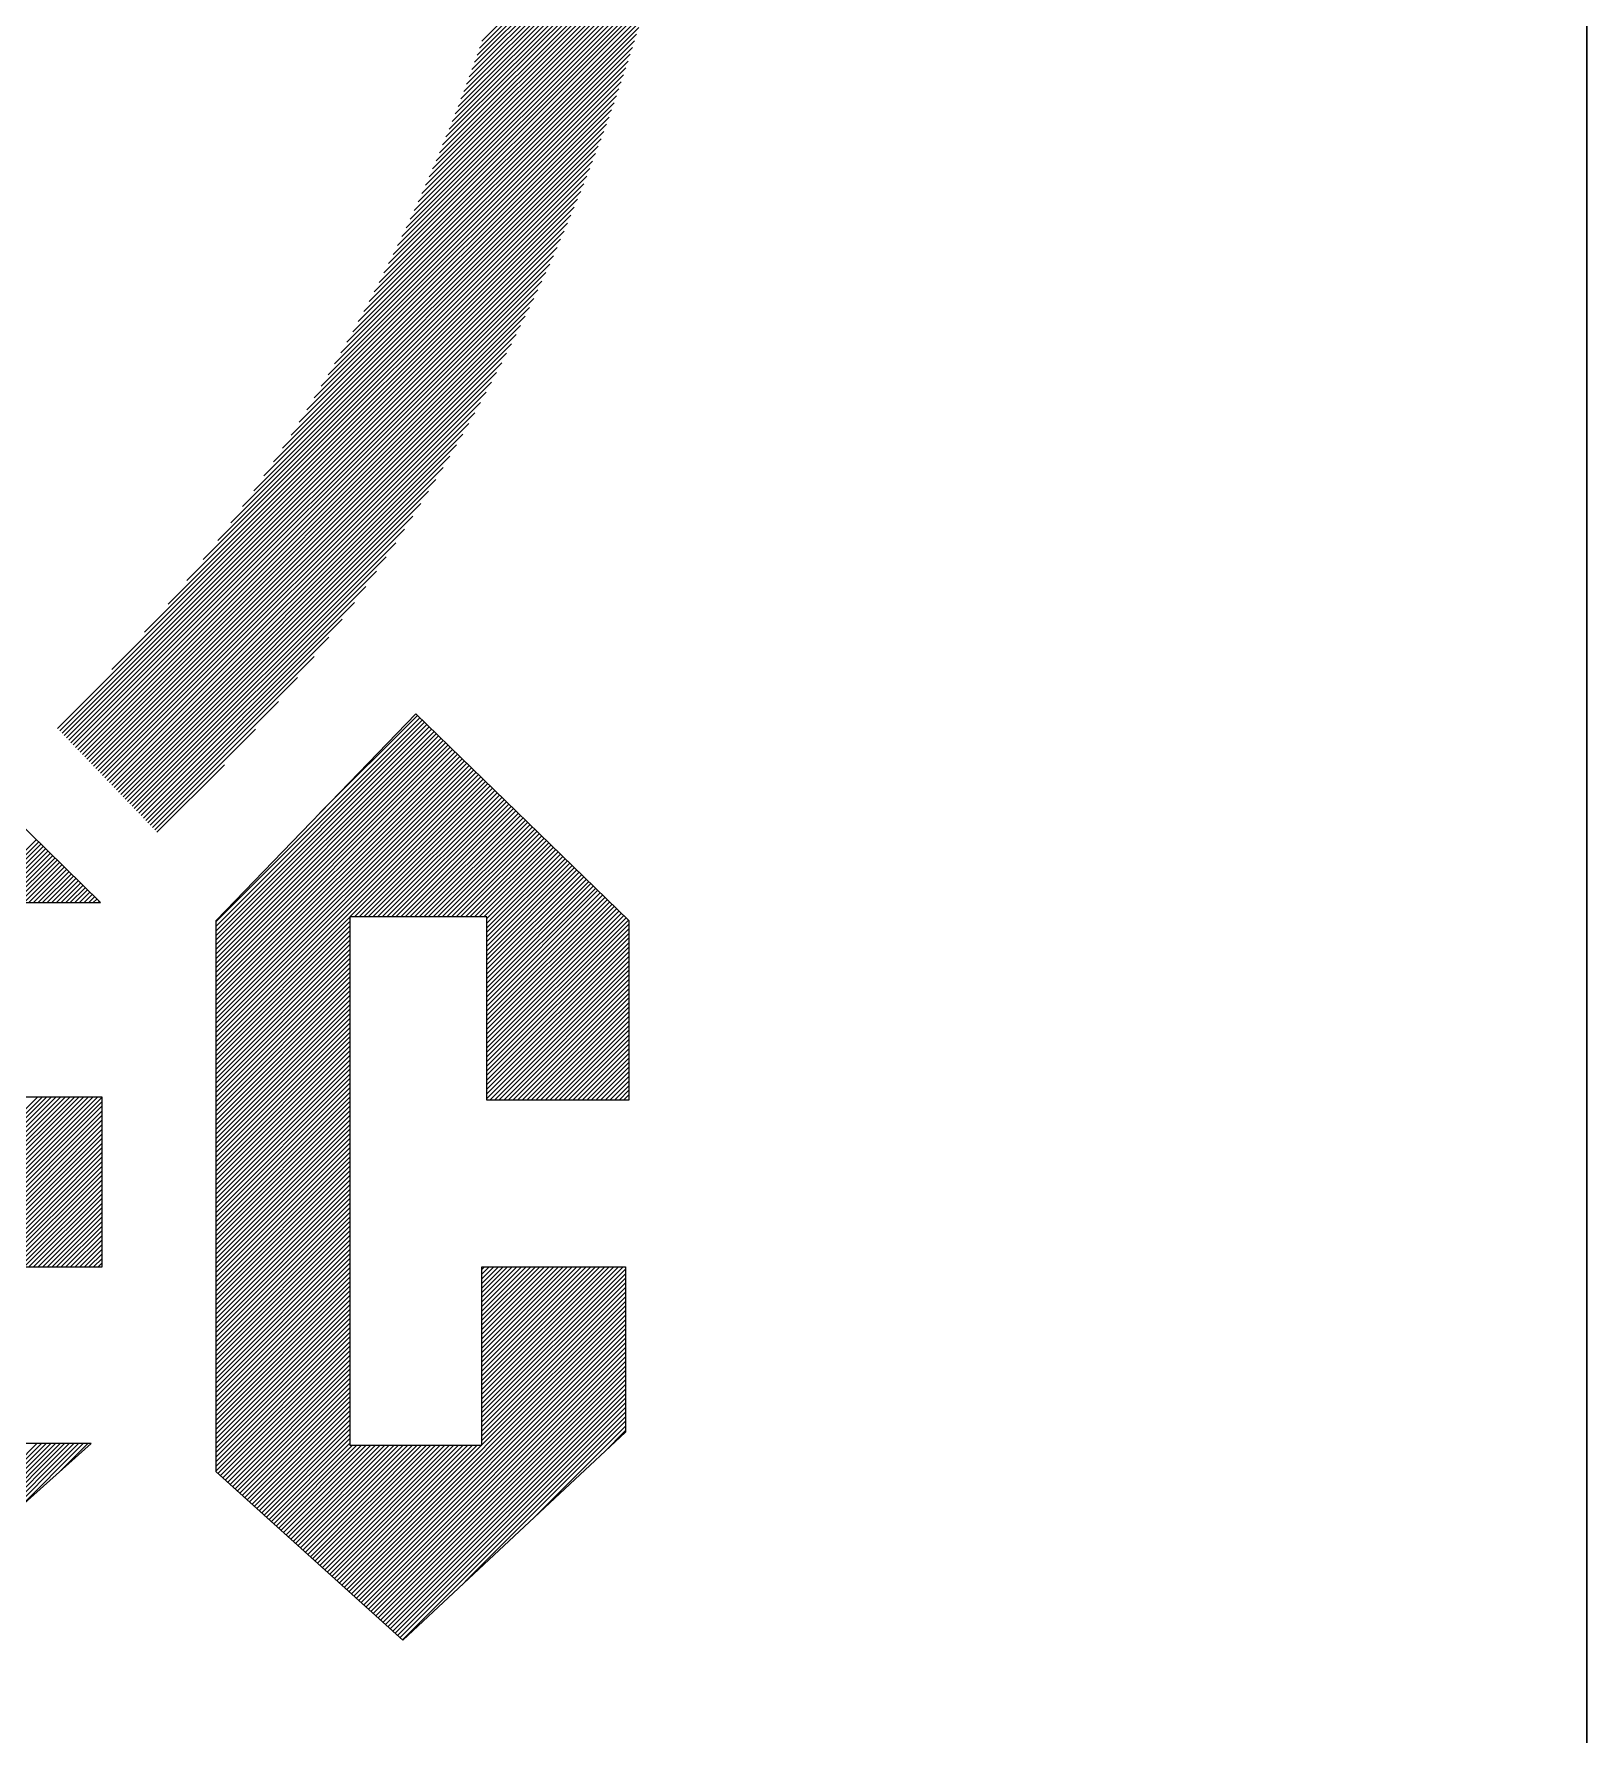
# Model space of a CAD drawing. Header units: inches. Extents: x 35 to 2894, y 23 to 617.
# Drawn here: x 1872.55 to 1882.07, y 117.12 to 127.54 of the extents above; entities that cross this region are included whole.
import ezdxf

# ---------------------------------------------------------------- set-up
doc = ezdxf.new("R2010")
doc.units = ezdxf.units.IN
doc.header["$MEASUREMENT"] = 0
doc.layers.add('Layer 1', color=7, linetype='Continuous')
doc.layers.add('ONDOCS', color=7, linetype='Continuous', lineweight=0)

msp = doc.modelspace()

# ---------------------------------------------------------------- linework, layer by layer
at = {"layer": 'Layer 1', "color": 0, "lineweight": 9}
msp.add_lwpolyline([(1061.923, 606.841), (1882.067, 606.841), (1882.067, 32.767), (1061.923, 32.767), (1061.923, 606.841)], dxfattribs=at)
at = {"layer": 'Layer 1', "color": 0, "lineweight": -3}
msp.add_lwpolyline([(1882.067, 32.767), (1882.067, 254.817)], dxfattribs=at)
at = {"layer": 'ONDOCS', "color": 7, "linetype": 'Continuous', "lineweight": 0, "ltscale": 100}
for p, q in [((1875.265, 127.415), (1876.535, 128.684)), ((1875.28, 127.458), (1876.542, 128.72)), ((1875.295, 127.501), (1876.549, 128.755)), ((1875.217, 127.282), (1876.512, 128.577)), ((1875.233, 127.327), (1876.52, 128.613)), ((1875.249, 127.371), (1876.527, 128.649)), ((1875.166, 127.146), (1876.489, 128.468)), ((1875.184, 127.192), (1876.497, 128.505)), ((1875.201, 127.237), (1876.505, 128.541)), ((1875.112, 127.007), (1876.463, 128.358)), ((1875.131, 127.054), (1876.472, 128.395)), ((1875.149, 127.1), (1876.48, 128.432)), ((1875.074, 126.913), (1876.446, 128.284)), ((1875.093, 126.96), (1876.455, 128.321)), ((1875.014, 126.767), (1876.418, 128.172)), ((1875.034, 126.816), (1876.428, 128.21)), ((1875.054, 126.865), (1876.437, 128.247)), ((1874.949, 126.617), (1876.389, 128.058)), ((1874.971, 126.668), (1876.399, 128.096)), ((1874.992, 126.718), (1876.409, 128.134)), ((1874.879, 126.463), (1876.358, 127.942)), ((1874.903, 126.515), (1876.369, 127.981)), ((1874.926, 126.567), (1876.379, 128.02)), ((1874.83, 126.357), (1876.337, 127.864)), ((1874.855, 126.41), (1876.348, 127.903)), ((1874.751, 126.193), (1876.303, 127.746)), ((1874.778, 126.248), (1876.315, 127.785)), ((1874.804, 126.303), (1876.326, 127.825)), ((1874.694, 126.08), (1876.28, 127.666)), ((1874.723, 126.137), (1876.292, 127.706)), ((1874.603, 125.904), (1876.243, 127.544)), ((1874.634, 125.963), (1876.256, 127.585)), ((1874.664, 126.022), (1876.268, 127.625)), ((1874.503, 125.719), (1876.204, 127.42)), ((1874.537, 125.781), (1876.217, 127.462)), ((1874.57, 125.843), (1876.23, 127.503)), ((1874.43, 125.589), (1876.177, 127.336)), ((1874.467, 125.655), (1876.191, 127.378)), ((1874.352, 125.455), (1876.149, 127.252)), ((1874.392, 125.523), (1876.163, 127.294)), ((1874.222, 125.24), (1876.105, 127.123)), ((1874.267, 125.313), (1876.12, 127.166)), ((1874.31, 125.385), (1876.134, 127.209)), ((1874.125, 125.086), (1876.074, 127.035)), ((1874.174, 125.164), (1876.089, 127.079)), ((1873.958, 124.835), (1876.025, 126.902)), ((1874.017, 124.922), (1876.042, 126.946)), ((1874.072, 125.006), (1876.058, 126.991)), ((1873.828, 124.648), (1875.991, 126.811)), ((1873.896, 124.744), (1876.008, 126.856)), ((1873.676, 124.439), (1875.956, 126.719)), ((1873.756, 124.547), (1875.973, 126.765)), ((1873.487, 124.194), (1875.919, 126.625)), ((1873.587, 124.322), (1875.937, 126.672)), ((1873.026, 123.648), (1875.861, 126.482)), ((1873.227, 123.877), (1875.88, 126.531)), ((1873.371, 124.049), (1875.9, 126.578)), ((1872.693, 123.287), (1875.84, 126.434)), ((1872.707, 123.272), (1875.82, 126.385)), ((1872.721, 123.258), (1875.799, 126.336)), ((1872.735, 123.244), (1875.777, 126.286)), ((1872.749, 123.229), (1875.755, 126.235)), ((1872.763, 123.215), (1875.733, 126.185)), ((1872.776, 123.2), (1875.71, 126.133)), ((1872.79, 123.186), (1875.686, 126.082)), ((1872.804, 123.171), (1875.662, 126.029)), ((1872.818, 123.157), (1875.637, 125.976)), ((1872.832, 123.142), (1875.612, 125.923)), ((1872.846, 123.128), (1875.586, 125.868)), ((1872.86, 123.114), (1875.56, 125.814)), ((1872.873, 123.099), (1875.532, 125.758)), ((1872.887, 123.085), (1875.504, 125.702)), ((1872.901, 123.07), (1875.476, 125.645)), ((1872.915, 123.056), (1875.446, 125.587)), ((1872.929, 123.041), (1875.416, 125.529)), ((1872.943, 123.027), (1875.385, 125.469)), ((1872.957, 123.013), (1875.353, 125.409)), ((1872.97, 122.998), (1875.32, 125.348)), ((1872.984, 122.984), (1875.286, 125.285)), ((1872.998, 122.969), (1875.251, 125.222)), ((1873.012, 122.955), (1875.215, 125.157)), ((1873.026, 122.94), (1875.177, 125.092)), ((1873.04, 122.926), (1875.138, 125.025)), ((1873.054, 122.911), (1875.098, 124.956)), ((1873.067, 122.897), (1875.057, 124.886)), ((1873.081, 122.883), (1875.013, 124.814)), ((1873.095, 122.868), (1874.968, 124.741)), ((1873.109, 122.854), (1874.921, 124.666)), ((1873.123, 122.839), (1874.872, 124.588)), ((1873.137, 122.825), (1874.82, 124.508)), ((1873.151, 122.81), (1874.766, 124.425)), ((1873.164, 122.796), (1874.708, 124.34)), ((1873.178, 122.782), (1874.648, 124.251)), ((1873.192, 122.767), (1874.583, 124.158)), ((1873.206, 122.753), (1874.513, 124.06)), ((1873.22, 122.738), (1874.439, 123.957)), ((1873.234, 122.724), (1874.357, 123.847)), ((1873.248, 122.709), (1874.267, 123.728)), ((1873.261, 122.695), (1874.165, 123.599)), ((1873.275, 122.68), (1874.048, 123.453)), ((1873.666, 122.104), (1874.914, 123.353)), ((1874.302, 122.769), (1874.9, 123.367)), ((1873.289, 122.666), (1873.906, 123.283)), ((1873.666, 122.076), (1874.929, 123.339)), ((1873.666, 122.047), (1874.943, 123.325)), ((1873.666, 122.019), (1874.957, 123.311)), ((1873.666, 121.991), (1874.972, 123.297)), ((1873.666, 121.963), (1874.986, 123.283)), ((1873.666, 121.934), (1875.001, 123.269)), ((1873.666, 121.906), (1875.015, 123.255)), ((1873.666, 121.878), (1875.029, 123.241)), ((1873.666, 121.849), (1875.044, 123.227)), ((1873.666, 121.821), (1875.058, 123.214)), ((1873.666, 121.793), (1875.072, 123.2)), ((1873.666, 121.764), (1875.087, 123.186)), ((1873.666, 121.736), (1875.101, 123.172)), ((1873.666, 121.708), (1875.115, 123.158)), ((1873.666, 121.68), (1875.13, 123.144)), ((1873.303, 122.652), (1873.716, 123.065)), ((1873.666, 121.651), (1875.144, 123.13)), ((1873.666, 121.623), (1875.159, 123.116)), ((1873.666, 121.595), (1875.173, 123.102)), ((1873.666, 121.566), (1875.187, 123.088)), ((1873.666, 121.538), (1875.202, 123.074)), ((1873.666, 121.51), (1875.216, 123.06)), ((1873.666, 121.482), (1875.23, 123.046)), ((1873.666, 121.453), (1875.245, 123.033)), ((1873.666, 121.425), (1875.259, 123.019)), ((1873.666, 121.397), (1875.274, 123.005)), ((1873.666, 121.368), (1875.288, 122.991)), ((1873.666, 121.34), (1875.302, 122.977)), ((1874.485, 122.132), (1875.317, 122.963)), ((1874.514, 122.132), (1875.331, 122.949)), ((1874.542, 122.132), (1875.345, 122.935)), ((1874.57, 122.132), (1875.36, 122.921)), ((1874.598, 122.132), (1875.374, 122.907)), ((1874.627, 122.132), (1875.389, 122.893)), ((1874.655, 122.132), (1875.403, 122.879)), ((1874.683, 122.132), (1875.417, 122.865)), ((1874.712, 122.132), (1875.432, 122.851)), ((1874.74, 122.132), (1875.446, 122.838)), ((1874.768, 122.132), (1875.46, 122.824)), ((1874.797, 122.132), (1875.475, 122.81)), ((1874.825, 122.132), (1875.489, 122.796)), ((1874.853, 122.132), (1875.503, 122.782)), ((1874.881, 122.132), (1875.518, 122.768)), ((1874.91, 122.132), (1875.532, 122.754)), ((1874.938, 122.132), (1875.547, 122.74)), ((1874.966, 122.132), (1875.561, 122.726)), ((1874.995, 122.132), (1875.575, 122.712)), ((1875.023, 122.132), (1875.59, 122.698)), ((1875.051, 122.132), (1875.604, 122.684)), ((1875.079, 122.132), (1875.618, 122.67)), ((1875.108, 122.132), (1875.633, 122.657)), ((1875.136, 122.132), (1875.647, 122.643)), ((1875.164, 122.132), (1875.662, 122.629)), ((1872.178, 122.22), (1872.563, 122.605)), ((1872.206, 122.22), (1872.577, 122.591)), ((1872.234, 122.22), (1872.591, 122.577)), ((1872.263, 122.22), (1872.606, 122.563)), ((1872.291, 122.22), (1872.62, 122.549)), ((1872.319, 122.22), (1872.634, 122.535)), ((1872.348, 122.22), (1872.649, 122.521)), ((1875.193, 122.132), (1875.676, 122.615)), ((1875.221, 122.132), (1875.69, 122.601)), ((1875.249, 122.132), (1875.705, 122.587)), ((1875.278, 122.132), (1875.719, 122.573)), ((1875.306, 122.132), (1875.733, 122.559)), ((1875.325, 122.123), (1875.748, 122.545)), ((1875.325, 122.094), (1875.762, 122.531)), ((1872.376, 122.22), (1872.663, 122.507)), ((1872.404, 122.22), (1872.677, 122.493)), ((1872.432, 122.22), (1872.691, 122.479)), ((1872.461, 122.22), (1872.706, 122.465)), ((1872.489, 122.22), (1872.72, 122.451)), ((1872.517, 122.22), (1872.734, 122.437)), ((1872.546, 122.22), (1872.749, 122.423)), ((1875.325, 122.066), (1875.777, 122.517)), ((1875.325, 122.038), (1875.791, 122.503)), ((1875.325, 122.009), (1875.805, 122.489)), ((1875.325, 121.981), (1875.82, 122.476)), ((1875.325, 121.953), (1875.834, 122.462)), ((1875.325, 121.925), (1875.848, 122.448)), ((1875.325, 121.896), (1875.863, 122.434)), ((1875.325, 121.868), (1875.877, 122.42)), ((1872.574, 122.22), (1872.763, 122.409)), ((1872.602, 122.22), (1872.777, 122.395)), ((1872.63, 122.22), (1872.791, 122.381)), ((1872.659, 122.22), (1872.806, 122.367)), ((1872.687, 122.22), (1872.82, 122.353)), ((1872.715, 122.22), (1872.834, 122.339)), ((1872.744, 122.22), (1872.849, 122.325)), ((1872.772, 122.22), (1872.863, 122.311)), ((1875.325, 121.84), (1875.891, 122.406)), ((1875.325, 121.811), (1875.906, 122.392)), ((1875.325, 121.783), (1875.92, 122.378)), ((1875.325, 121.755), (1875.935, 122.364)), ((1875.325, 121.726), (1875.949, 122.35)), ((1875.325, 121.698), (1875.963, 122.336)), ((1875.325, 121.67), (1875.978, 122.322)), ((1872.8, 122.22), (1872.877, 122.297)), ((1872.829, 122.22), (1872.891, 122.283)), ((1872.857, 122.22), (1872.906, 122.269)), ((1872.885, 122.22), (1872.92, 122.255)), ((1872.913, 122.22), (1872.934, 122.241)), ((1872.942, 122.22), (1872.949, 122.227)), ((1875.325, 121.642), (1875.992, 122.308)), ((1875.325, 121.613), (1876.006, 122.295)), ((1875.325, 121.585), (1876.021, 122.281)), ((1875.325, 121.557), (1876.035, 122.267)), ((1875.325, 121.528), (1876.05, 122.253)), ((1875.325, 121.5), (1876.064, 122.239)), ((1875.325, 121.472), (1876.078, 122.225)), ((1875.325, 121.444), (1876.093, 122.211)), ((1873.666, 121.312), (1874.485, 122.131)), ((1873.666, 121.283), (1874.485, 122.103)), ((1875.325, 121.415), (1876.107, 122.197)), ((1875.325, 121.387), (1876.121, 122.183)), ((1875.325, 121.359), (1876.136, 122.169)), ((1875.325, 121.33), (1876.15, 122.155)), ((1875.325, 121.302), (1876.165, 122.141)), ((1875.325, 121.274), (1876.179, 122.127)), ((1875.325, 121.245), (1876.193, 122.113)), ((1873.666, 121.255), (1874.485, 122.075)), ((1873.666, 121.227), (1874.485, 122.047)), ((1873.666, 121.199), (1874.485, 122.018)), ((1875.325, 121.217), (1876.196, 122.087)), ((1875.325, 121.189), (1876.196, 122.059)), ((1875.325, 121.161), (1876.196, 122.031)), ((1875.325, 121.132), (1876.196, 122.003)), ((1873.666, 121.17), (1874.485, 121.99)), ((1873.666, 121.142), (1874.485, 121.962)), ((1873.666, 121.114), (1874.485, 121.933)), ((1873.666, 121.085), (1874.485, 121.905)), ((1875.325, 121.104), (1876.196, 121.974)), ((1875.325, 121.076), (1876.196, 121.946)), ((1875.325, 121.047), (1876.196, 121.918)), ((1873.666, 121.057), (1874.485, 121.877)), ((1873.666, 121.029), (1874.485, 121.849)), ((1873.666, 121.001), (1874.485, 121.82)), ((1873.666, 120.972), (1874.485, 121.792)), ((1875.325, 121.019), (1876.196, 121.889)), ((1875.343, 121.008), (1876.196, 121.861)), ((1875.371, 121.008), (1876.196, 121.833)), ((1875.399, 121.008), (1876.196, 121.805)), ((1873.666, 120.944), (1874.485, 121.764)), ((1873.666, 120.916), (1874.485, 121.735)), ((1873.666, 120.887), (1874.485, 121.707)), ((1875.428, 121.008), (1876.196, 121.776)), ((1875.456, 121.008), (1876.196, 121.748)), ((1875.484, 121.008), (1876.196, 121.72)), ((1875.512, 121.008), (1876.196, 121.691)), ((1873.666, 120.859), (1874.485, 121.679)), ((1873.666, 120.831), (1874.485, 121.65)), ((1873.666, 120.802), (1874.485, 121.622)), ((1873.666, 120.774), (1874.485, 121.594)), ((1875.541, 121.008), (1876.196, 121.663)), ((1875.569, 121.008), (1876.196, 121.635)), ((1875.597, 121.008), (1876.196, 121.606)), ((1873.666, 120.746), (1874.485, 121.566)), ((1873.666, 120.718), (1874.485, 121.537)), ((1873.666, 120.689), (1874.485, 121.509)), ((1873.666, 120.661), (1874.485, 121.481)), ((1875.626, 121.008), (1876.196, 121.578)), ((1875.654, 121.008), (1876.196, 121.55)), ((1875.682, 121.008), (1876.196, 121.522)), ((1875.71, 121.008), (1876.196, 121.493)), ((1873.666, 120.633), (1874.485, 121.452)), ((1873.666, 120.604), (1874.485, 121.424)), ((1873.666, 120.576), (1874.485, 121.396)), ((1875.739, 121.008), (1876.196, 121.465)), ((1875.767, 121.008), (1876.196, 121.437)), ((1875.795, 121.008), (1876.196, 121.408)), ((1875.824, 121.008), (1876.196, 121.38)), ((1873.666, 120.548), (1874.485, 121.368)), ((1873.666, 120.52), (1874.485, 121.339)), ((1873.666, 120.491), (1874.485, 121.311)), ((1873.666, 120.463), (1874.485, 121.283)), ((1875.852, 121.008), (1876.196, 121.352)), ((1875.88, 121.008), (1876.196, 121.323)), ((1875.909, 121.008), (1876.196, 121.295)), ((1875.937, 121.008), (1876.196, 121.267)), ((1873.666, 120.435), (1874.485, 121.254)), ((1873.666, 120.406), (1874.485, 121.226)), ((1873.666, 120.378), (1874.485, 121.198)), ((1873.666, 120.35), (1874.485, 121.169)), ((1875.965, 121.008), (1876.196, 121.239)), ((1875.993, 121.008), (1876.196, 121.21)), ((1876.022, 121.008), (1876.196, 121.182)), ((1873.666, 120.321), (1874.485, 121.141)), ((1873.666, 120.293), (1874.485, 121.113)), ((1873.666, 120.265), (1874.485, 121.085)), ((1876.05, 121.008), (1876.196, 121.154)), ((1876.078, 121.008), (1876.196, 121.125)), ((1876.107, 121.008), (1876.196, 121.097)), ((1876.135, 121.008), (1876.196, 121.069)), ((1871.528, 119.986), (1872.57, 121.028)), ((1871.556, 119.986), (1872.599, 121.028)), ((1871.585, 119.986), (1872.627, 121.028)), ((1871.613, 119.986), (1872.655, 121.028)), ((1871.641, 119.986), (1872.684, 121.028)), ((1871.67, 119.986), (1872.712, 121.028)), ((1871.698, 119.986), (1872.74, 121.028)), ((1871.726, 119.986), (1872.769, 121.028)), ((1871.754, 119.986), (1872.797, 121.028)), ((1871.783, 119.986), (1872.825, 121.028)), ((1871.811, 119.986), (1872.853, 121.028)), ((1871.839, 119.986), (1872.882, 121.028)), ((1871.868, 119.986), (1872.91, 121.028)), ((1871.896, 119.986), (1872.938, 121.028)), ((1871.924, 119.986), (1872.967, 121.028)), ((1871.953, 119.986), (1872.967, 121.001)), ((1871.981, 119.986), (1872.967, 120.973)), ((1873.666, 120.237), (1874.485, 121.056)), ((1873.666, 120.208), (1874.485, 121.028)), ((1873.666, 120.18), (1874.485, 121)), ((1873.666, 120.152), (1874.485, 120.971)), ((1876.163, 121.008), (1876.196, 121.041)), ((1876.191, 121.008), (1876.196, 121.012)), ((1872.009, 119.986), (1872.967, 120.944)), ((1872.037, 119.986), (1872.967, 120.916)), ((1872.066, 119.986), (1872.967, 120.888)), ((1872.094, 119.986), (1872.967, 120.859)), ((1873.666, 120.123), (1874.485, 120.943)), ((1873.666, 120.095), (1874.485, 120.915)), ((1873.666, 120.067), (1874.485, 120.887)), ((1873.666, 120.038), (1874.485, 120.858)), ((1872.122, 119.986), (1872.967, 120.831)), ((1872.151, 119.986), (1872.967, 120.803)), ((1872.179, 119.986), (1872.967, 120.775)), ((1872.207, 119.986), (1872.967, 120.746)), ((1873.666, 120.01), (1874.485, 120.83)), ((1873.666, 119.982), (1874.485, 120.802)), ((1873.666, 119.954), (1874.485, 120.773)), ((1872.235, 119.986), (1872.967, 120.718)), ((1872.264, 119.986), (1872.967, 120.69)), ((1872.292, 119.986), (1872.967, 120.661)), ((1873.666, 119.925), (1874.485, 120.745)), ((1873.666, 119.897), (1874.485, 120.717)), ((1873.666, 119.869), (1874.485, 120.688)), ((1873.666, 119.84), (1874.485, 120.66)), ((1872.32, 119.986), (1872.967, 120.633)), ((1872.349, 119.986), (1872.967, 120.605)), ((1872.377, 119.986), (1872.967, 120.576)), ((1872.405, 119.986), (1872.967, 120.548)), ((1873.666, 119.812), (1874.485, 120.632)), ((1873.666, 119.784), (1874.485, 120.604)), ((1873.666, 119.756), (1874.485, 120.575)), ((1873.666, 119.727), (1874.485, 120.547)), ((1872.434, 119.986), (1872.967, 120.52)), ((1872.462, 119.986), (1872.967, 120.492)), ((1872.49, 119.986), (1872.967, 120.463)), ((1872.518, 119.986), (1872.967, 120.435)), ((1873.666, 119.699), (1874.485, 120.519)), ((1873.666, 119.671), (1874.485, 120.49)), ((1873.666, 119.642), (1874.485, 120.462)), ((1873.666, 119.614), (1874.485, 120.434)), ((1872.547, 119.986), (1872.967, 120.407)), ((1872.575, 119.986), (1872.967, 120.378)), ((1872.603, 119.986), (1872.967, 120.35)), ((1873.666, 119.586), (1874.485, 120.405)), ((1873.666, 119.557), (1874.485, 120.377)), ((1873.666, 119.529), (1874.485, 120.349)), ((1872.632, 119.986), (1872.967, 120.322)), ((1872.66, 119.986), (1872.967, 120.293)), ((1872.688, 119.986), (1872.967, 120.265)), ((1872.716, 119.986), (1872.967, 120.237)), ((1873.666, 119.501), (1874.485, 120.321)), ((1873.666, 119.473), (1874.485, 120.292)), ((1873.666, 119.444), (1874.485, 120.264)), ((1873.666, 119.416), (1874.485, 120.236)), ((1872.745, 119.986), (1872.967, 120.209)), ((1872.773, 119.986), (1872.967, 120.18)), ((1872.801, 119.986), (1872.967, 120.152)), ((1872.83, 119.986), (1872.967, 120.124)), ((1873.666, 119.388), (1874.485, 120.207)), ((1873.666, 119.359), (1874.485, 120.179)), ((1873.666, 119.331), (1874.485, 120.151)), ((1873.666, 119.303), (1874.485, 120.123)), ((1872.858, 119.986), (1872.967, 120.095)), ((1872.886, 119.986), (1872.967, 120.067)), ((1872.915, 119.986), (1872.967, 120.039)), ((1873.666, 119.275), (1874.485, 120.094)), ((1873.666, 119.246), (1874.485, 120.066)), ((1873.666, 119.218), (1874.485, 120.038)), ((1872.943, 119.986), (1872.967, 120.011)), ((1873.666, 119.19), (1874.485, 120.009)), ((1873.666, 119.161), (1874.485, 119.981)), ((1873.666, 119.133), (1874.485, 119.953)), ((1873.666, 119.105), (1874.485, 119.924)), ((1875.295, 119.97), (1875.311, 119.986)), ((1875.295, 119.942), (1875.339, 119.986)), ((1875.295, 119.914), (1875.367, 119.986)), ((1875.295, 119.885), (1875.396, 119.986)), ((1875.295, 119.857), (1875.424, 119.986)), ((1875.295, 119.829), (1875.452, 119.986)), ((1875.295, 119.8), (1875.481, 119.986)), ((1875.295, 119.772), (1875.509, 119.986)), ((1875.295, 119.744), (1875.537, 119.986)), ((1875.295, 119.715), (1875.566, 119.986)), ((1875.295, 119.687), (1875.594, 119.986)), ((1875.295, 119.659), (1875.622, 119.986)), ((1875.295, 119.631), (1875.65, 119.986)), ((1875.295, 119.602), (1875.679, 119.986)), ((1875.295, 119.574), (1875.707, 119.986)), ((1875.295, 119.546), (1875.735, 119.986)), ((1875.295, 119.517), (1875.764, 119.986)), ((1875.295, 119.489), (1875.792, 119.986)), ((1875.295, 119.461), (1875.82, 119.986)), ((1875.295, 119.432), (1875.848, 119.986)), ((1875.295, 119.404), (1875.877, 119.986)), ((1875.295, 119.376), (1875.905, 119.986)), ((1875.295, 119.348), (1875.933, 119.986)), ((1875.295, 119.319), (1875.962, 119.986)), ((1875.295, 119.291), (1875.99, 119.986)), ((1875.295, 119.263), (1876.018, 119.986)), ((1875.295, 119.234), (1876.047, 119.986)), ((1875.295, 119.206), (1876.075, 119.986)), ((1875.295, 119.178), (1876.103, 119.986)), ((1875.295, 119.15), (1876.131, 119.986)), ((1875.295, 119.121), (1876.16, 119.986)), ((1875.295, 119.093), (1876.175, 119.973)), ((1875.295, 119.065), (1876.175, 119.945)), ((1875.295, 119.036), (1876.175, 119.917)), ((1873.666, 119.076), (1874.485, 119.896)), ((1873.666, 119.048), (1874.485, 119.868)), ((1873.666, 119.02), (1874.485, 119.84)), ((1873.666, 118.992), (1874.485, 119.811)), ((1875.295, 119.008), (1876.175, 119.888)), ((1875.295, 118.98), (1876.175, 119.86)), ((1875.295, 118.951), (1876.175, 119.832)), ((1873.666, 118.963), (1874.485, 119.783)), ((1873.666, 118.935), (1874.485, 119.755)), ((1873.666, 118.907), (1874.485, 119.726)), ((1874.451, 118.022), (1876.175, 119.747)), ((1874.466, 118.009), (1876.175, 119.719)), ((1875.295, 118.923), (1876.175, 119.804)), ((1875.295, 118.895), (1876.175, 119.775)), ((1873.666, 118.878), (1874.485, 119.698)), ((1873.666, 118.85), (1874.485, 119.67)), ((1873.666, 118.822), (1874.485, 119.642)), ((1873.666, 118.794), (1874.485, 119.613)), ((1874.48, 117.996), (1876.175, 119.69)), ((1874.495, 117.982), (1876.175, 119.662)), ((1874.51, 117.969), (1876.175, 119.634)), ((1874.525, 117.955), (1876.175, 119.606)), ((1873.666, 118.765), (1874.485, 119.585)), ((1873.666, 118.737), (1874.485, 119.557)), ((1873.677, 118.721), (1874.485, 119.528)), ((1873.692, 118.707), (1874.485, 119.5)), ((1874.54, 117.942), (1876.175, 119.577)), ((1874.555, 117.929), (1876.175, 119.549)), ((1874.57, 117.915), (1876.175, 119.521)), ((1873.707, 118.694), (1874.485, 119.472)), ((1873.722, 118.68), (1874.485, 119.443)), ((1873.737, 118.667), (1874.485, 119.415)), ((1874.585, 117.902), (1876.175, 119.492)), ((1874.599, 117.888), (1876.175, 119.464)), ((1874.614, 117.875), (1876.175, 119.436)), ((1874.629, 117.861), (1876.175, 119.407)), ((1873.752, 118.653), (1874.485, 119.387)), ((1873.767, 118.64), (1874.485, 119.359)), ((1873.782, 118.627), (1874.485, 119.33)), ((1873.796, 118.613), (1874.485, 119.302)), ((1874.644, 117.848), (1876.175, 119.379)), ((1874.659, 117.835), (1876.175, 119.351)), ((1874.674, 117.821), (1876.175, 119.323)), ((1874.689, 117.808), (1876.175, 119.294)), ((1873.811, 118.6), (1874.485, 119.274)), ((1873.826, 118.586), (1874.485, 119.245)), ((1873.841, 118.573), (1874.485, 119.217)), ((1873.856, 118.559), (1874.485, 119.189)), ((1874.704, 117.794), (1876.175, 119.266)), ((1874.718, 117.781), (1876.175, 119.238)), ((1874.733, 117.767), (1876.175, 119.209)), ((1873.871, 118.546), (1874.485, 119.161)), ((1873.886, 118.533), (1874.485, 119.132)), ((1873.901, 118.519), (1874.485, 119.104)), ((1874.748, 117.754), (1876.175, 119.181)), ((1874.763, 117.741), (1876.175, 119.153)), ((1874.778, 117.727), (1876.175, 119.125)), ((1874.793, 117.714), (1876.175, 119.096)), ((1873.915, 118.506), (1874.485, 119.076)), ((1873.93, 118.492), (1874.485, 119.047)), ((1873.945, 118.479), (1874.485, 119.019)), ((1873.96, 118.465), (1874.485, 118.991)), ((1874.808, 117.7), (1876.175, 119.068)), ((1875.192, 118.057), (1876.175, 119.04)), ((1875.617, 118.453), (1876.175, 119.011)), ((1876.041, 118.849), (1876.175, 118.983)), ((1871.451, 117.786), (1872.567, 118.903)), ((1871.466, 117.773), (1872.596, 118.903)), ((1871.481, 117.76), (1872.624, 118.903)), ((1871.496, 117.747), (1872.652, 118.903)), ((1871.511, 117.734), (1872.681, 118.903)), ((1871.526, 117.72), (1872.709, 118.903)), ((1871.541, 117.707), (1872.737, 118.903)), ((1871.651, 117.789), (1872.765, 118.903)), ((1871.916, 118.025), (1872.794, 118.903)), ((1872.181, 118.262), (1872.822, 118.903)), ((1872.446, 118.498), (1872.85, 118.903)), ((1872.71, 118.735), (1872.879, 118.903)), ((1873.975, 118.452), (1874.485, 118.962)), ((1873.99, 118.439), (1874.485, 118.934)), ((1874.005, 118.425), (1874.485, 118.906)), ((1874.019, 118.412), (1874.501, 118.893)), ((1874.034, 118.398), (1874.529, 118.893)), ((1874.049, 118.385), (1874.557, 118.893)), ((1874.064, 118.372), (1874.586, 118.893)), ((1874.079, 118.358), (1874.614, 118.893)), ((1874.094, 118.345), (1874.642, 118.893)), ((1874.109, 118.331), (1874.671, 118.893)), ((1874.124, 118.318), (1874.699, 118.893)), ((1874.138, 118.304), (1874.727, 118.893)), ((1874.153, 118.291), (1874.756, 118.893)), ((1874.168, 118.278), (1874.784, 118.893)), ((1874.183, 118.264), (1874.812, 118.893)), ((1874.198, 118.251), (1874.84, 118.893)), ((1874.213, 118.237), (1874.869, 118.893)), ((1874.228, 118.224), (1874.897, 118.893)), ((1874.243, 118.21), (1874.925, 118.893)), ((1874.257, 118.197), (1874.954, 118.893)), ((1874.272, 118.184), (1874.982, 118.893)), ((1874.287, 118.17), (1875.01, 118.893)), ((1874.302, 118.157), (1875.038, 118.893)), ((1874.317, 118.143), (1875.067, 118.893)), ((1874.332, 118.13), (1875.095, 118.893)), ((1874.347, 118.116), (1875.123, 118.893)), ((1874.362, 118.103), (1875.152, 118.893)), ((1874.376, 118.09), (1875.18, 118.893)), ((1874.391, 118.076), (1875.208, 118.893)), ((1874.406, 118.063), (1875.237, 118.893)), ((1874.421, 118.049), (1875.265, 118.893)), ((1874.436, 118.036), (1875.293, 118.893))]:
    msp.add_line(p, q, dxfattribs=at)
at = {"layer": 'ONDOCS', "color": 7, "linetype": 'Continuous', "lineweight": 0, "ltscale": 100, "flags": 128}
for points in [[(1872.956, 122.22), (1871.643, 123.507), (1870.225, 122.192), (1870.225, 118.859), (1871.551, 117.699), (1872.899, 118.903), (1871.156, 118.903), (1871.156, 119.986), (1872.967, 119.986), (1872.967, 121.028), (1871.144, 121.028), (1871.144, 122.22)], [(1874.89, 123.376), (1876.196, 122.111), (1876.196, 121.008), (1875.325, 121.008), (1875.325, 122.132), (1874.485, 122.132), (1874.485, 118.893), (1875.295, 118.893), (1875.295, 119.986), (1876.175, 119.986), (1876.175, 118.974), (1874.809, 117.699), (1873.666, 118.731), (1873.666, 122.111)]]:
    msp.add_lwpolyline(points, close=True, dxfattribs=at)

doc.saveas('drawing.dxf')
